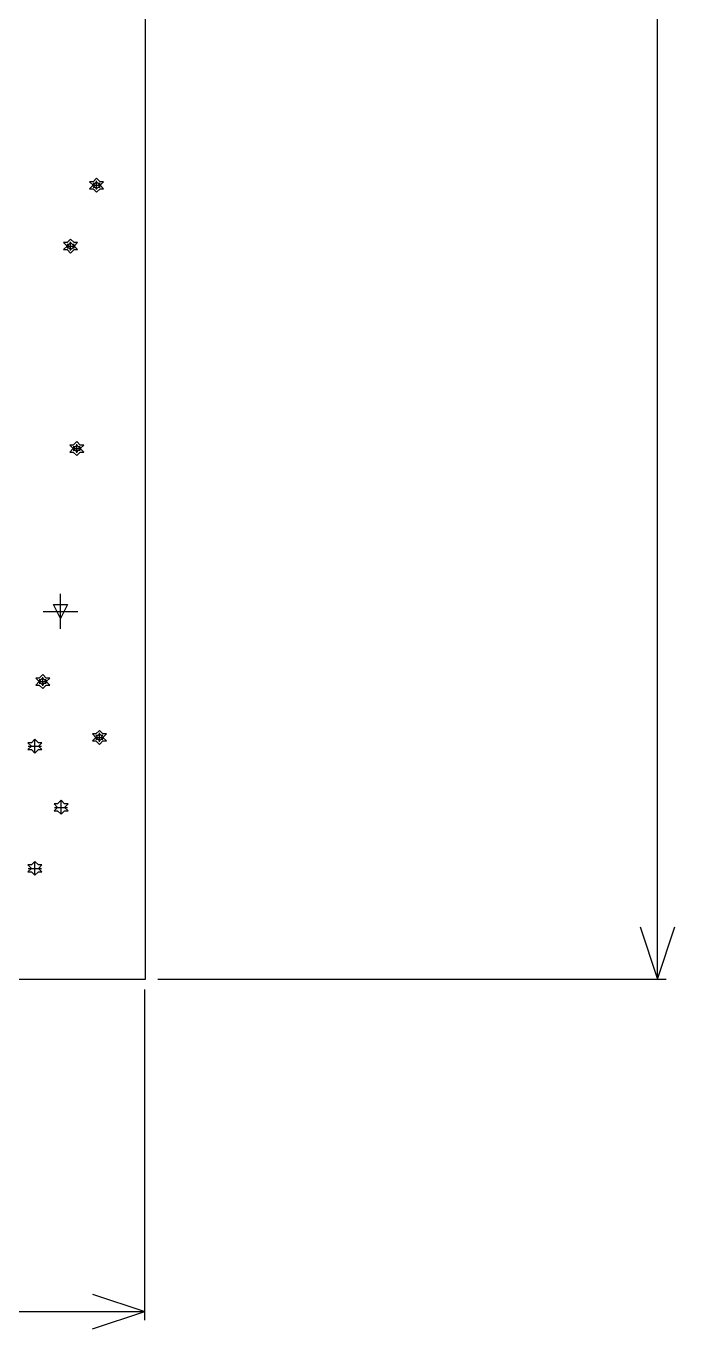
# Model space of a CAD drawing. Extents: x -1.38 to 3.87, y -2.67 to 0.8.
# Drawn here: x 3.112 to 3.856, y -2.649 to -1.156 of the extents above; entities that cross this region are included whole.
import ezdxf

# ---------------------------------------------------------------- set-up
doc = ezdxf.new("R2010")
doc.units = 0
for name, color, linetype in [('gd1', 1, 'CONTINUOUS'), ('gg1', 1, 'CONTINUOUS'), ('gm1', 6, 'CONTINUOUS'), ('gm8', 1, 'CONTINUOUS')]:
    doc.layers.add(name, color=color, linetype=linetype)

msp = doc.modelspace()

# ---------------------------------------------------------------- linework, layer by layer
at = {"layer": 'gd1', "color": 1}
for points in [[(3.1927, -1.3463), (3.1967, -1.3423), (3.2007, -1.3423), (3.1967, -1.3383), (3.2007, -1.3343), (3.1967, -1.3343), (3.1927, -1.3303), (3.1887, -1.3343), (3.1847, -1.3343), (3.1887, -1.3383), (3.1847, -1.3423), (3.1887, -1.3423), (3.1927, -1.3463)], [(3.1927, -1.3423), (3.1947, -1.3403), (3.1967, -1.3403), (3.1947, -1.3383), (3.1967, -1.3363), (3.1947, -1.3363), (3.1927, -1.3343), (3.1907, -1.3363), (3.1887, -1.3363), (3.1907, -1.3383), (3.1887, -1.3403), (3.1907, -1.3403), (3.1927, -1.3423)], [(3.163, -1.416), (3.167, -1.412), (3.171, -1.412), (3.167, -1.408), (3.171, -1.404), (3.167, -1.404), (3.163, -1.4), (3.159, -1.404), (3.155, -1.404), (3.159, -1.408), (3.155, -1.412), (3.159, -1.412), (3.163, -1.416)], [(3.163, -1.412), (3.165, -1.41), (3.167, -1.41), (3.165, -1.408), (3.167, -1.406), (3.165, -1.406), (3.163, -1.404), (3.161, -1.406), (3.159, -1.406), (3.161, -1.408), (3.159, -1.41), (3.161, -1.41), (3.163, -1.412)], [(3.17, -1.648), (3.174, -1.644), (3.178, -1.644), (3.174, -1.64), (3.178, -1.636), (3.174, -1.636), (3.17, -1.632), (3.166, -1.636), (3.162, -1.636), (3.166, -1.64), (3.162, -1.644), (3.166, -1.644), (3.17, -1.648)], [(3.17, -1.644), (3.172, -1.642), (3.174, -1.642), (3.172, -1.64), (3.174, -1.638), (3.172, -1.638), (3.17, -1.636), (3.168, -1.638), (3.166, -1.638), (3.168, -1.64), (3.166, -1.642), (3.168, -1.642), (3.17, -1.644)], [(3.1514, -1.8347), (3.1434, -1.8187), (3.1594, -1.8187), (3.1514, -1.8347)], [(3.131, -1.915), (3.135, -1.911), (3.139, -1.911), (3.135, -1.907), (3.139, -1.903), (3.135, -1.903), (3.131, -1.899), (3.127, -1.903), (3.123, -1.903), (3.127, -1.907), (3.123, -1.911), (3.127, -1.911), (3.131, -1.915)], [(3.131, -1.911), (3.133, -1.909), (3.135, -1.909), (3.133, -1.907), (3.135, -1.905), (3.133, -1.905), (3.131, -1.903), (3.129, -1.905), (3.127, -1.905), (3.129, -1.907), (3.127, -1.909), (3.129, -1.909), (3.131, -1.911)], [(3.196, -1.979), (3.2, -1.975), (3.204, -1.975), (3.2, -1.971), (3.204, -1.967), (3.2, -1.967), (3.196, -1.963), (3.192, -1.967), (3.188, -1.967), (3.192, -1.971), (3.188, -1.975), (3.192, -1.975), (3.196, -1.979)], [(3.196, -1.975), (3.198, -1.973), (3.2, -1.973), (3.198, -1.971), (3.2, -1.969), (3.198, -1.969), (3.196, -1.967), (3.194, -1.969), (3.192, -1.969), (3.194, -1.971), (3.192, -1.973), (3.194, -1.973), (3.196, -1.975)], [(3.122, -1.9892), (3.126, -1.9851), (3.13, -1.9851), (3.126, -1.9812), (3.13, -1.9771), (3.126, -1.9771), (3.122, -1.9732), (3.118, -1.9771), (3.114, -1.9771), (3.118, -1.9812), (3.114, -1.9851), (3.118, -1.9851), (3.122, -1.9892)], [(3.152, -2.0591), (3.156, -2.0552), (3.16, -2.0552), (3.156, -2.0512), (3.16, -2.0471), (3.156, -2.0471), (3.152, -2.0431), (3.148, -2.0471), (3.144, -2.0471), (3.148, -2.0512), (3.144, -2.0552), (3.148, -2.0552), (3.152, -2.0591)], [(3.122, -2.1291), (3.126, -2.1251), (3.13, -2.1251), (3.126, -2.1212), (3.13, -2.1172), (3.126, -2.1172), (3.122, -2.1131), (3.118, -2.1172), (3.114, -2.1172), (3.118, -2.1212), (3.114, -2.1251), (3.118, -2.1251), (3.122, -2.1291)]]:
    msp.add_lwpolyline(points, dxfattribs=at)
at = {"layer": 'gg1', "color": 1}
for points in [[(3.1877, -1.3383), (3.1977, -1.3383)], [(3.1927, -1.3433), (3.1927, -1.3333)], [(3.163, -1.413), (3.163, -1.403)], [(3.158, -1.408), (3.168, -1.408)], [(3.165, -1.64), (3.175, -1.64)], [(3.17, -1.645), (3.17, -1.635)], [(3.1514, -1.8467), (3.1514, -1.8067)], [(3.1314, -1.8267), (3.1714, -1.8267)], [(3.126, -1.907), (3.136, -1.907)], [(3.131, -1.912), (3.131, -1.902)], [(3.191, -1.971), (3.201, -1.971)], [(3.196, -1.976), (3.196, -1.966)], [(3.1145, -1.9812), (3.1295, -1.9812)], [(3.122, -1.9886), (3.122, -1.9736)], [(3.152, -2.0587), (3.152, -2.0436)], [(3.1445, -2.0512), (3.1595, -2.0512)], [(3.122, -2.1286), (3.122, -2.1137)], [(3.1145, -2.1212), (3.1295, -2.1212)]]:
    msp.add_lwpolyline(points, dxfattribs=at)
at = {"layer": 'gm1', "color": 6}
for points in [[(3.2489, -2.248), (3.2489, 0.5473)], [(-0.885, -2.248), (3.2489, -2.248)]]:
    msp.add_lwpolyline(points, dxfattribs=at)
at = {"layer": 'gm8', "color": 1}
for points in [[(3.8355, -2.248), (3.8355, -1.0123)], [(3.8155, -2.188), (3.8355, -2.248)], [(3.8355, -2.248), (3.8555, -2.188)], [(3.2629, -2.248), (3.8455, -2.248)], [(3.248, -2.639), (3.248, -2.26)], [(3.188, -2.609), (3.248, -2.629)], [(-0.886, -2.629), (1.181, -2.629), (3.248, -2.629)], [(3.188, -2.649), (3.248, -2.629)]]:
    msp.add_lwpolyline(points, dxfattribs=at)

doc.saveas('drawing.dxf')
